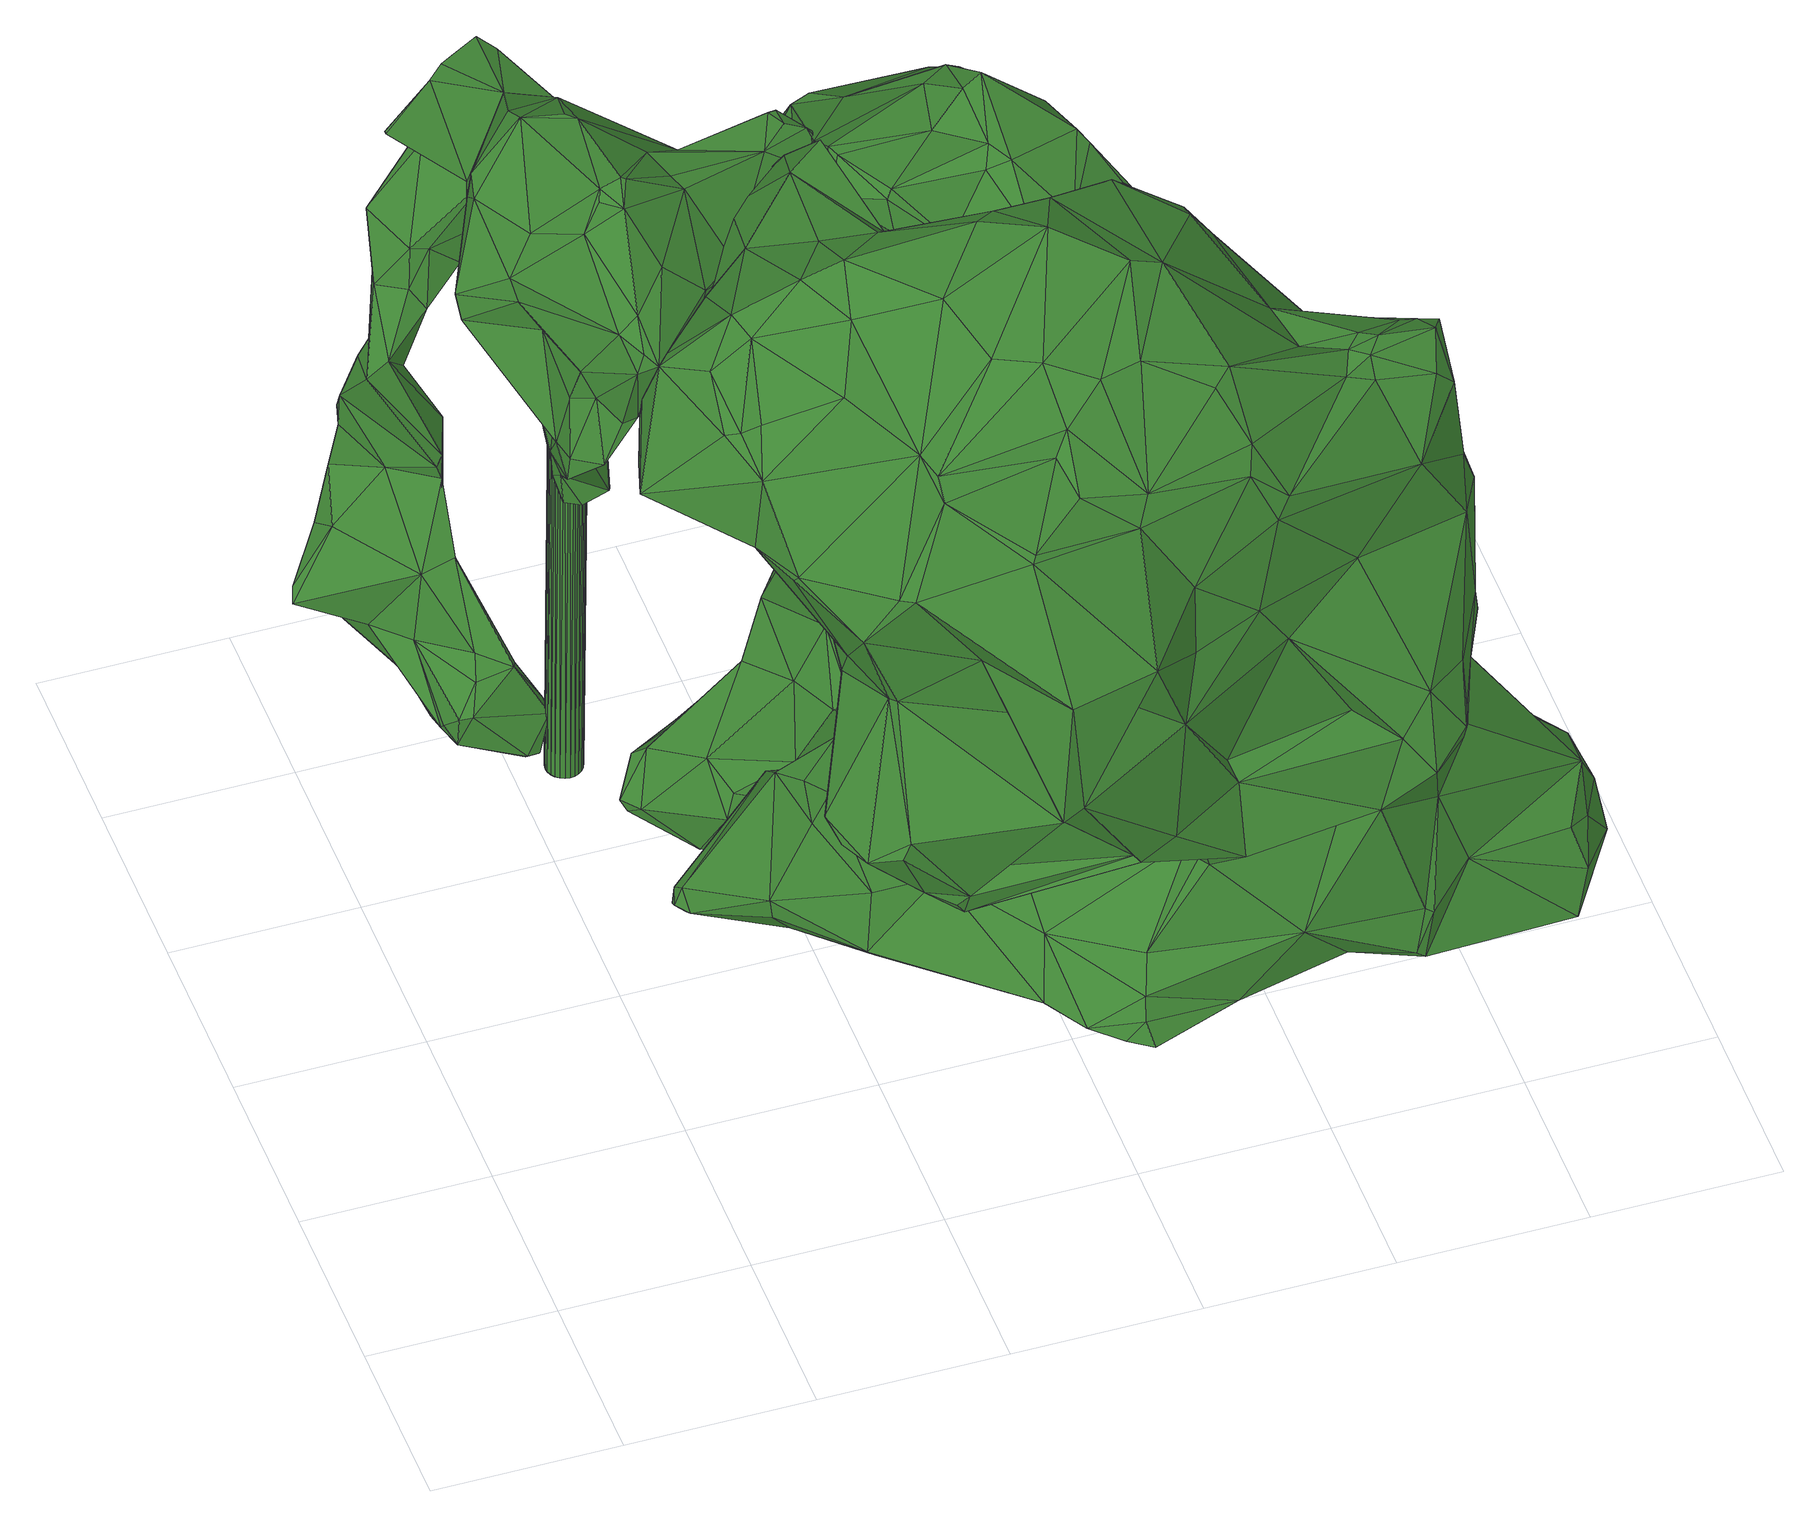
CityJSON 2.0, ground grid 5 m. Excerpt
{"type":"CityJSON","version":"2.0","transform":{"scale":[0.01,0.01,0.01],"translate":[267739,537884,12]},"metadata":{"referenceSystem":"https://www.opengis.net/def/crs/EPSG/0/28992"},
"CityObjects":{
"tree1":{"type":"SolitaryVegetationObject","attributes":{"gtid":38,"crown_width_m":11.25,"crown_median_z":28.4,"crown_r50_m":0.448,"crown_porosity":0.884,"trunk_H_m":15.49,"trunk_DBH_m":0.976,"trunk_radius_m":0.488,"trunk_base_height_m":12.91,"original_gtid":"38"},"geometry":[{"type":"Solid","lod":"3","boundaries":[[[[0,1,2]],[[3,4,5]],[[6,7,8]],[[9,7,6]],[[10,11,12]],[[13,14,15]],[[16,17,18]],[[18,19,16]],[[20,21,3]],[[22,23,24]],[[25,26,27]],[[0,2,28]],[[29,30,31]],[[32,33,34]],[[35,36,37]],[[6,8,38]],[[39,6,38]],[[40,41,42]],[[43,44,45]],[[46,47,48]],[[40,14,49]],[[19,13,16]],[[19,14,13]],[[50,51,52]],[[53,54,55]],[[56,40,57]],[[58,59,60]],[[61,62,53]],[[63,64,65]],[[5,66,20]],[[67,68,69]],[[70,29,71]],[[68,72,69]],[[73,72,68]],[[47,74,75]],[[76,77,78]],[[15,59,58]],[[79,80,81]],[[82,83,84]],[[46,48,85]],[[78,50,86]],[[87,88,89]],[[89,90,87]],[[91,92,93]],[[91,93,94]],[[95,96,97]],[[62,54,53]],[[58,60,27]],[[75,98,47]],[[99,100,101]],[[102,70,103]],[[27,60,25]],[[13,83,16]],[[58,27,84]],[[34,70,102]],[[104,85,48]],[[18,17,98]],[[49,105,40]],[[48,98,17]],[[81,106,107]],[[108,81,107]],[[109,27,26]],[[109,26,35]],[[110,111,112]],[[113,114,115]],[[23,116,24]],[[117,102,103]],[[70,71,103]],[[118,10,119]],[[28,120,22]],[[75,41,105]],[[48,17,104]],[[121,122,123]],[[40,105,41]],[[124,44,57]],[[125,126,127]],[[128,129,130]],[[131,54,132]],[[133,131,134]],[[90,135,87]],[[76,136,77]],[[137,138,139]],[[136,76,5]],[[140,141,142]],[[29,31,143]],[[137,144,138]],[[76,78,145]],[[146,147,23]],[[78,86,145]],[[148,103,71]],[[78,77,51]],[[15,14,56]],[[134,149,150]],[[41,74,46]],[[47,46,74]],[[151,112,152]],[[151,110,112]],[[81,153,79]],[[154,121,9]],[[46,42,41]],[[92,155,93]],[[98,48,47]],[[42,46,85]],[[124,42,45]],[[27,109,39]],[[27,39,84]],[[18,98,75]],[[144,156,138]],[[59,67,69]],[[75,74,41]],[[157,36,26]],[[158,159,150]],[[160,161,91]],[[162,163,164]],[[165,166,167]],[[161,115,168]],[[61,169,145]],[[152,169,61]],[[124,57,40]],[[86,50,170]],[[86,170,23]],[[153,81,165]],[[128,171,129]],[[66,169,152]],[[172,173,22]],[[139,156,155]],[[66,21,20]],[[137,174,129]],[[139,138,156]],[[175,87,135]],[[171,176,177]],[[23,147,171]],[[178,99,179]],[[180,177,176]],[[171,128,23]],[[181,175,120]],[[156,144,182]],[[177,182,144]],[[10,12,94]],[[50,52,170]],[[183,30,29]],[[176,147,146]],[[184,101,100]],[[34,102,32]],[[50,78,51]],[[155,185,139]],[[25,73,26]],[[177,186,182]],[[170,187,116]],[[170,116,23]],[[175,181,87]],[[144,188,177]],[[135,182,186]],[[135,186,177]],[[171,147,176]],[[182,135,90]],[[145,169,76]],[[23,128,86]],[[175,135,180]],[[180,135,177]],[[189,107,106]],[[66,152,112]],[[137,188,144]],[[137,129,188]],[[177,188,171]],[[129,171,188]],[[187,170,52]],[[77,52,51]],[[190,12,191]],[[77,187,52]],[[149,192,158]],[[158,111,159]],[[110,159,111]],[[193,107,194]],[[167,166,63]],[[131,55,54]],[[79,65,80]],[[149,158,150]],[[119,93,155]],[[159,133,134]],[[55,133,159]],[[127,195,125]],[[134,150,159]],[[58,84,83]],[[196,88,197]],[[68,8,7]],[[80,195,106]],[[64,195,80]],[[5,169,66]],[[75,198,18]],[[106,81,80]],[[159,110,55]],[[151,55,110]],[[194,189,1]],[[94,93,119]],[[40,42,124]],[[96,143,31]],[[199,109,37]],[[6,199,200]],[[201,162,164]],[[5,4,136]],[[16,83,82]],[[202,111,158]],[[203,32,204]],[[28,22,173]],[[134,131,192]],[[26,36,35]],[[205,71,206]],[[29,206,71]],[[192,149,134]],[[22,24,172]],[[176,146,180]],[[132,54,62]],[[158,192,202]],[[175,180,146]],[[200,199,140]],[[154,200,140]],[[9,200,154]],[[87,197,88]],[[94,119,10]],[[87,120,197]],[[5,76,169]],[[65,64,80]],[[67,207,8]],[[111,202,208]],[[39,199,6]],[[109,199,39]],[[79,99,65]],[[209,210,211]],[[196,197,120]],[[113,174,137]],[[139,113,137]],[[181,120,87]],[[22,175,146]],[[22,120,175]],[[117,32,102]],[[212,32,117]],[[86,213,145]],[[79,179,99]],[[214,179,79]],[[187,172,24]],[[151,61,53]],[[15,58,83]],[[126,164,196]],[[15,83,13]],[[215,203,160]],[[96,216,143]],[[112,21,66]],[[136,172,77]],[[136,173,172]],[[67,8,68]],[[4,3,216]],[[1,127,196]],[[85,38,43]],[[211,217,215]],[[130,213,86]],[[126,196,127]],[[12,209,94]],[[6,200,9]],[[132,216,3]],[[20,3,5]],[[89,88,11]],[[82,84,39]],[[38,82,39]],[[31,193,96]],[[104,38,85]],[[154,218,184]],[[140,218,154]],[[212,204,32]],[[108,210,81]],[[160,203,204]],[[168,91,161]],[[205,115,148]],[[196,120,2]],[[196,2,1]],[[174,219,130]],[[125,220,164]],[[2,120,28]],[[12,163,191]],[[11,163,12]],[[154,184,122]],[[44,124,45]],[[203,33,32]],[[86,128,130]],[[185,155,92]],[[196,11,88]],[[101,218,63]],[[218,167,63]],[[132,208,131]],[[165,210,221]],[[108,222,210]],[[89,11,10]],[[129,174,130]],[[8,207,44]],[[213,223,61]],[[211,210,217]],[[161,224,115]],[[151,152,61]],[[99,101,63]],[[99,63,65]],[[90,89,118]],[[79,153,214]],[[204,225,160]],[[141,179,214]],[[178,179,141]],[[10,118,89]],[[37,184,178]],[[131,133,55]],[[34,29,70]],[[94,209,226]],[[26,227,157]],[[156,119,155]],[[118,119,156]],[[113,219,174]],[[151,53,55]],[[148,71,205]],[[37,178,141]],[[168,115,185]],[[184,218,101]],[[121,154,122]],[[73,227,26]],[[7,227,73]],[[157,227,121]],[[121,227,7]],[[63,166,64]],[[62,216,132]],[[226,211,215]],[[221,210,209]],[[35,37,109]],[[122,184,37]],[[122,37,36]],[[40,56,14]],[[199,37,140]],[[141,140,37]],[[157,123,36]],[[168,92,91]],[[182,118,156]],[[182,90,118]],[[148,115,224]],[[148,224,103]],[[160,225,161]],[[161,225,224]],[[103,224,225]],[[204,212,225]],[[228,142,141]],[[117,103,225]],[[117,225,212]],[[69,72,59]],[[59,72,60]],[[218,142,167]],[[140,142,218]],[[203,215,33]],[[183,33,215]],[[29,33,183]],[[29,34,33]],[[209,211,226]],[[215,217,183]],[[121,7,9]],[[113,115,205]],[[219,205,206]],[[219,113,205]],[[183,217,30]],[[28,97,0]],[[28,173,97]],[[139,114,113]],[[139,185,114]],[[73,25,72]],[[160,226,215]],[[25,60,72]],[[91,226,160]],[[91,94,226]],[[115,114,185]],[[116,187,24]],[[4,216,95]],[[4,95,136]],[[187,77,172]],[[12,190,209]],[[221,209,190]],[[7,73,68]],[[221,190,165]],[[49,14,198]],[[192,131,208]],[[192,208,202]],[[11,196,163]],[[125,164,126]],[[97,193,0]],[[96,193,97]],[[22,146,23]],[[145,213,61]],[[95,173,136]],[[130,219,213]],[[190,163,162]],[[190,191,163]],[[59,15,207]],[[59,207,67]],[[81,210,165]],[[30,210,31]],[[95,97,173]],[[95,216,96]],[[30,217,210]],[[222,31,210]],[[195,189,106]],[[206,62,223]],[[206,223,219]],[[1,189,127]],[[127,189,195]],[[16,82,104]],[[16,104,17]],[[15,56,207]],[[44,207,56]],[[44,56,57]],[[0,193,194]],[[108,193,222]],[[194,1,0]],[[194,107,189]],[[108,107,193]],[[213,219,223]],[[61,223,62]],[[167,142,228]],[[64,201,220]],[[111,208,112]],[[21,112,208]],[[132,21,208]],[[214,228,141]],[[153,228,214]],[[165,228,153]],[[165,167,228]],[[38,104,82]],[[85,43,45]],[[85,45,42]],[[132,3,21]],[[19,198,14]],[[105,198,75]],[[164,163,196]],[[31,222,193]],[[62,206,143]],[[62,143,216]],[[29,143,206]],[[38,8,43]],[[43,8,44]],[[185,92,168]],[[36,123,122]],[[201,64,166]],[[18,198,19]],[[190,162,166]],[[190,166,165]],[[162,201,166]],[[121,123,157]],[[164,220,201]],[[64,220,195]],[[125,195,220]],[[184,100,178]],[[178,100,99]],[[105,49,198]],[[229,230,231]],[[229,231,232]],[[232,231,233]],[[232,233,234]],[[231,230,235]],[[231,235,233]],[[233,235,236]],[[233,236,234]],[[235,230,237]],[[235,237,236]],[[236,237,238]],[[236,238,234]],[[237,230,239]],[[237,239,238]],[[238,239,240]],[[238,240,234]],[[239,230,241]],[[239,241,240]],[[240,241,242]],[[240,242,234]],[[241,230,243]],[[241,243,242]],[[242,243,244]],[[242,244,234]],[[243,230,245]],[[243,245,244]],[[244,245,246]],[[244,246,234]],[[245,230,247]],[[245,247,246]],[[246,247,248]],[[246,248,234]],[[247,230,249]],[[247,249,248]],[[248,249,250]],[[248,250,234]],[[249,230,251]],[[249,251,250]],[[250,251,252]],[[250,252,234]],[[251,230,253]],[[251,253,252]],[[252,253,254]],[[252,254,234]],[[253,230,255]],[[253,255,254]],[[254,255,256]],[[254,256,234]],[[255,230,257]],[[255,257,256]],[[256,257,258]],[[256,258,234]],[[257,230,259]],[[257,259,258]],[[258,259,260]],[[258,260,234]],[[259,230,261]],[[259,261,260]],[[260,261,262]],[[260,262,234]],[[261,230,263]],[[261,263,262]],[[262,263,264]],[[262,264,234]],[[263,230,265]],[[263,265,264]],[[264,265,266]],[[264,266,234]],[[265,230,267]],[[265,267,266]],[[266,267,268]],[[266,268,234]],[[267,230,269]],[[267,269,268]],[[268,269,270]],[[268,270,234]],[[269,230,271]],[[269,271,270]],[[270,271,272]],[[270,272,234]],[[271,230,273]],[[271,273,272]],[[272,273,274]],[[272,274,234]],[[273,230,275]],[[273,275,274]],[[274,275,276]],[[274,276,234]],[[275,230,277]],[[275,277,276]],[[276,277,278]],[[276,278,234]],[[277,230,229]],[[277,229,278]],[[278,229,232]],[[278,232,234]]]]}]},
"tree2":{"type":"SolitaryVegetationObject","attributes":{"gtid":35,"crown_width_m":10.49,"crown_median_z":24.06,"crown_r50_m":0.444,"crown_porosity":0.873,"trunk_H_m":11.35,"trunk_DBH_m":0.727,"trunk_radius_m":0.364,"trunk_base_height_m":12.71,"original_gtid":"35"},"geometry":[{"type":"Solid","lod":"3","boundaries":[[[[279,280,281]],[[282,283,284]],[[285,286,281]],[[287,281,286]],[[288,289,290]],[[291,292,293]],[[294,295,296]],[[297,298,299]],[[300,301,302]],[[303,291,304]],[[305,306,307]],[[305,308,306]],[[309,310,311]],[[312,313,314]],[[312,314,283]],[[315,316,317]],[[318,319,320]],[[321,322,323]],[[297,324,325]],[[325,326,297]],[[283,314,327]],[[328,329,330]],[[331,303,332]],[[333,334,335]],[[294,336,337]],[[338,339,309]],[[333,302,337]],[[327,340,288]],[[341,342,343]],[[344,345,346]],[[321,347,322]],[[348,349,350]],[[351,352,353]],[[289,349,348]],[[293,304,291]],[[316,354,355]],[[356,357,350]],[[356,349,358]],[[350,349,356]],[[291,303,359]],[[360,361,362]],[[360,363,361]],[[317,309,339]],[[364,309,317]],[[365,366,335]],[[367,368,312]],[[369,370,371]],[[342,370,369]],[[372,373,374]],[[333,375,302]],[[306,376,377]],[[378,377,376]],[[379,380,365]],[[325,295,326]],[[381,382,383]],[[384,382,381]],[[385,296,386]],[[387,280,388]],[[368,389,390]],[[361,391,362]],[[300,392,301]],[[393,339,338]],[[308,394,395]],[[396,397,369]],[[323,398,399]],[[400,307,353]],[[401,402,403]],[[365,335,379]],[[366,404,405]],[[317,339,315]],[[334,406,379]],[[335,334,379]],[[380,379,406]],[[366,375,335]],[[407,337,301]],[[375,300,302]],[[326,295,318]],[[356,408,304]],[[356,304,357]],[[335,375,333]],[[375,409,300]],[[410,411,285]],[[324,299,412]],[[413,394,414]],[[308,415,306]],[[328,330,416]],[[389,417,418]],[[419,418,417]],[[415,395,420]],[[302,301,337]],[[337,407,319]],[[337,319,294]],[[344,287,392]],[[421,422,423]],[[424,425,315]],[[357,293,350]],[[409,375,366]],[[396,422,421]],[[426,427,428]],[[427,405,428]],[[429,413,414]],[[423,422,371]],[[430,401,431]],[[432,353,352]],[[344,392,300]],[[344,300,409]],[[341,400,432]],[[323,322,378]],[[433,434,435]],[[433,401,434]],[[436,437,438]],[[391,439,362]],[[296,295,386]],[[440,441,442]],[[442,443,440]],[[310,360,362]],[[322,421,423]],[[423,352,351]],[[351,378,322]],[[444,445,446]],[[309,397,338]],[[362,439,310]],[[447,448,435]],[[338,397,396]],[[444,436,449]],[[444,449,445]],[[450,363,360]],[[408,384,381]],[[358,384,408]],[[381,442,332]],[[406,334,451]],[[334,452,451]],[[439,311,310]],[[339,424,315]],[[438,402,436]],[[343,453,454]],[[369,422,396]],[[339,393,424]],[[410,455,411]],[[414,307,429]],[[441,440,456]],[[443,456,440]],[[423,371,352]],[[414,394,308]],[[323,399,321]],[[457,458,340]],[[423,351,322]],[[438,437,355]],[[307,377,378]],[[459,460,461]],[[445,461,460]],[[462,454,463]],[[464,454,462]],[[299,324,297]],[[447,399,398]],[[465,376,306]],[[355,466,467]],[[309,311,397]],[[341,370,342]],[[432,370,341]],[[320,462,318]],[[350,293,468]],[[431,425,430]],[[465,306,415]],[[420,465,415]],[[304,332,303]],[[366,405,427]],[[366,427,409]],[[285,411,320]],[[469,448,465]],[[319,285,320]],[[401,470,402]],[[288,358,349]],[[471,472,467]],[[439,397,311]],[[473,373,372]],[[367,417,389]],[[290,474,327]],[[327,474,283]],[[475,437,436]],[[387,281,280]],[[430,476,401]],[[434,401,476]],[[457,384,358]],[[412,477,478]],[[343,479,341]],[[283,480,312]],[[402,470,436]],[[481,405,482]],[[468,348,350]],[[288,349,289]],[[320,411,462]],[[464,462,411]],[[466,446,483]],[[290,327,288]],[[293,292,468]],[[484,418,485]],[[486,394,459]],[[291,359,292]],[[464,487,400]],[[411,487,464]],[[485,324,478]],[[488,400,487]],[[314,313,327]],[[463,326,462]],[[318,462,326]],[[468,292,489]],[[359,489,292]],[[439,391,369]],[[381,443,442]],[[460,443,381]],[[451,336,294]],[[329,393,396]],[[421,329,396]],[[338,396,393]],[[351,353,307]],[[351,307,378]],[[429,307,488]],[[382,490,390]],[[382,390,372]],[[327,313,340]],[[445,460,383]],[[374,445,383]],[[325,386,295]],[[343,363,453]],[[374,383,382]],[[372,374,382]],[[406,385,491]],[[406,491,380]],[[492,331,332]],[[492,332,442]],[[493,483,412]],[[355,467,472]],[[472,317,316]],[[364,317,472]],[[459,494,486]],[[495,486,494]],[[365,380,491]],[[450,453,363]],[[398,376,448]],[[409,427,345]],[[298,450,496]],[[412,299,493]],[[450,360,497]],[[309,364,497]],[[472,471,364]],[[361,342,391]],[[408,356,358]],[[498,340,313]],[[312,498,313]],[[366,365,499]],[[413,500,455]],[[493,466,483]],[[477,412,483]],[[491,385,499]],[[397,439,369]],[[467,501,471]],[[436,444,475]],[[365,491,499]],[[485,418,419]],[[502,485,478]],[[410,281,387]],[[285,281,410]],[[473,372,390]],[[310,497,360]],[[485,419,386]],[[485,386,324]],[[496,503,298]],[[386,419,385]],[[297,453,298]],[[450,298,453]],[[463,453,297]],[[386,325,324]],[[444,446,466]],[[443,459,456]],[[308,395,415]],[[297,326,463]],[[504,436,470]],[[357,304,293]],[[309,497,310]],[[287,344,346]],[[287,346,279]],[[383,460,381]],[[340,458,288]],[[304,408,332]],[[455,500,411]],[[322,347,421]],[[329,421,347]],[[369,371,422]],[[438,403,402]],[[382,505,490]],[[457,505,384]],[[493,299,298]],[[363,342,361]],[[343,342,363]],[[353,432,400]],[[506,507,436]],[[504,506,436]],[[348,282,289]],[[453,463,454]],[[437,475,466]],[[437,466,355]],[[444,466,475]],[[456,459,394]],[[384,505,382]],[[419,417,385]],[[456,394,413]],[[305,414,308]],[[442,441,492]],[[312,368,498]],[[283,481,480]],[[489,481,283]],[[390,389,508]],[[390,508,473]],[[345,427,346]],[[346,280,279]],[[461,445,449]],[[409,345,344]],[[502,373,473]],[[388,280,492]],[[482,480,481]],[[374,373,445]],[[446,445,373]],[[478,477,502]],[[412,478,324]],[[359,481,489]],[[502,473,485]],[[482,405,404]],[[328,393,329]],[[359,303,509]],[[391,342,369]],[[432,352,370]],[[482,404,480]],[[499,404,366]],[[392,287,286]],[[486,420,395]],[[399,447,435]],[[488,307,400]],[[305,307,414]],[[385,417,499]],[[367,499,417]],[[287,279,281]],[[316,355,472]],[[347,330,329]],[[438,355,354]],[[403,438,354]],[[506,420,486]],[[506,486,507]],[[434,330,347]],[[446,373,510]],[[457,340,498]],[[337,336,333]],[[296,451,294]],[[471,497,364]],[[319,295,294]],[[318,295,319]],[[425,431,316]],[[457,498,505]],[[490,505,498]],[[477,483,502]],[[388,511,387]],[[367,389,368]],[[473,508,484]],[[492,512,426]],[[307,306,377]],[[399,435,434]],[[465,506,504]],[[407,286,319]],[[420,506,465]],[[513,455,387]],[[410,387,455]],[[433,435,470]],[[433,470,401]],[[446,510,514]],[[515,514,510]],[[515,446,514]],[[515,510,502]],[[484,485,473]],[[493,298,503]],[[484,508,389]],[[483,446,515]],[[483,515,502]],[[493,503,466]],[[406,451,385]],[[352,371,370]],[[319,286,285]],[[425,316,315]],[[496,450,497]],[[496,497,471]],[[289,284,474]],[[283,474,284]],[[395,394,486]],[[443,460,459]],[[500,487,411]],[[368,390,498]],[[498,390,490]],[[428,405,509]],[[428,509,516]],[[502,510,373]],[[513,456,455]],[[455,456,413]],[[288,458,358]],[[358,458,457]],[[461,495,494]],[[461,494,459]],[[280,512,492]],[[346,512,280]],[[316,431,354]],[[416,424,328]],[[343,454,479]],[[476,330,434]],[[416,330,476]],[[424,393,328]],[[427,512,346]],[[426,512,427]],[[429,500,413]],[[301,392,286]],[[301,286,407]],[[507,449,436]],[[471,501,496]],[[480,404,312]],[[367,312,404]],[[367,404,499]],[[387,511,513]],[[398,448,447]],[[470,469,504]],[[465,504,469]],[[456,513,511]],[[456,511,441]],[[388,492,511]],[[492,441,511]],[[434,347,399]],[[321,399,347]],[[488,487,429]],[[500,429,487]],[[341,479,400]],[[282,489,283]],[[378,376,323]],[[381,332,408]],[[398,323,376]],[[430,425,416]],[[289,474,290]],[[289,282,284]],[[416,476,430]],[[416,425,424]],[[428,492,426]],[[331,492,428]],[[331,428,516]],[[465,448,376]],[[481,509,405]],[[359,509,481]],[[464,479,454]],[[400,479,464]],[[403,354,401]],[[401,354,431]],[[296,385,451]],[[484,389,418]],[[466,517,467]],[[466,503,517]],[[468,282,348]],[[489,282,468]],[[331,509,303]],[[331,516,509]],[[469,518,448]],[[470,518,469]],[[435,518,470]],[[448,518,435]],[[333,336,334]],[[452,336,451]],[[334,336,452]],[[449,495,461]],[[449,507,495]],[[486,495,507]],[[517,501,467]],[[503,496,501]],[[517,503,501]],[[519,520,521]],[[519,521,522]],[[522,521,523]],[[522,523,524]],[[521,520,525]],[[521,525,523]],[[523,525,526]],[[523,526,524]],[[525,520,527]],[[525,527,526]],[[526,527,528]],[[526,528,524]],[[527,520,529]],[[527,529,528]],[[528,529,530]],[[528,530,524]],[[529,520,531]],[[529,531,530]],[[530,531,532]],[[530,532,524]],[[531,520,533]],[[531,533,532]],[[532,533,534]],[[532,534,524]],[[533,520,535]],[[533,535,534]],[[534,535,536]],[[534,536,524]],[[535,520,537]],[[535,537,536]],[[536,537,538]],[[536,538,524]],[[537,520,539]],[[537,539,538]],[[538,539,540]],[[538,540,524]],[[539,520,541]],[[539,541,540]],[[540,541,542]],[[540,542,524]],[[541,520,543]],[[541,543,542]],[[542,543,544]],[[542,544,524]],[[543,520,545]],[[543,545,544]],[[544,545,546]],[[544,546,524]],[[545,520,547]],[[545,547,546]],[[546,547,548]],[[546,548,524]],[[547,520,549]],[[547,549,548]],[[548,549,550]],[[548,550,524]],[[549,520,551]],[[549,551,550]],[[550,551,552]],[[550,552,524]],[[551,520,553]],[[551,553,552]],[[552,553,554]],[[552,554,524]],[[553,520,555]],[[553,555,554]],[[554,555,556]],[[554,556,524]],[[555,520,557]],[[555,557,556]],[[556,557,558]],[[556,558,524]],[[557,520,559]],[[557,559,558]],[[558,559,560]],[[558,560,524]],[[559,520,561]],[[559,561,560]],[[560,561,562]],[[560,562,524]],[[561,520,563]],[[561,563,562]],[[562,563,564]],[[562,564,524]],[[563,520,565]],[[563,565,564]],[[564,565,566]],[[564,566,524]],[[565,520,567]],[[565,567,566]],[[566,567,568]],[[566,568,524]],[[567,520,519]],[[567,519,568]],[[568,519,522]],[[568,522,524]]]]}]},
"tree3":{"type":"SolitaryVegetationObject","attributes":{"gtid":34,"crown_width_m":17.45,"crown_median_z":23.85,"crown_r50_m":0.485,"crown_porosity":0.878,"trunk_H_m":10.93,"trunk_DBH_m":1.24,"trunk_radius_m":0.619,"trunk_base_height_m":12.92,"original_gtid":"34"},"geometry":[{"type":"Solid","lod":"3","boundaries":[[[[569,570,571]],[[572,573,574]],[[575,574,573]],[[576,577,578]],[[579,580,581]],[[582,583,584]],[[585,586,587]],[[588,589,590]],[[591,592,593]],[[594,589,595]],[[596,597,598]],[[598,597,599]],[[600,601,602]],[[590,589,603]],[[569,586,585]],[[604,605,606]],[[607,608,609]],[[610,611,612]],[[610,612,613]],[[586,614,615]],[[616,617,618]],[[619,620,621]],[[622,623,624]],[[625,626,627]],[[628,581,629]],[[615,614,630]],[[631,630,632]],[[633,634,635]],[[636,578,637]],[[606,638,639]],[[638,640,639]],[[641,642,643]],[[595,644,594]],[[645,646,647]],[[648,647,646]],[[570,649,571]],[[572,650,651]],[[572,651,573]],[[652,653,654]],[[598,599,655]],[[607,621,656]],[[657,632,630]],[[658,659,660]],[[661,662,663]],[[664,665,666]],[[667,665,664]],[[668,629,581]],[[669,670,587]],[[671,672,673]],[[577,674,637]],[[585,675,569]],[[676,677,678]],[[679,680,681]],[[682,680,679]],[[585,587,675]],[[683,684,685]],[[686,687,681]],[[628,629,688]],[[689,690,691]],[[692,693,694]],[[656,621,695]],[[696,697,698]],[[699,700,671]],[[701,644,595]],[[679,570,582]],[[702,703,704]],[[589,588,701]],[[595,589,701]],[[705,581,580]],[[706,685,684]],[[675,584,583]],[[707,708,709]],[[675,583,569]],[[710,711,712]],[[593,713,714]],[[715,660,716]],[[669,717,590]],[[718,719,720]],[[702,701,703]],[[721,660,722]],[[723,594,644]],[[576,578,676]],[[724,725,645]],[[726,727,580]],[[728,729,730]],[[731,598,732]],[[586,615,733]],[[734,622,618]],[[569,571,614]],[[631,615,630]],[[669,590,603]],[[704,735,643]],[[711,736,737]],[[738,739,635]],[[596,684,740]],[[635,741,738]],[[677,742,743]],[[744,745,628]],[[581,705,668]],[[675,587,746]],[[594,747,584]],[[748,611,749]],[[750,668,705]],[[602,671,700]],[[751,752,753]],[[599,667,655]],[[752,754,622]],[[579,581,628]],[[755,756,757]],[[628,688,744]],[[591,758,592]],[[759,760,608]],[[761,762,763]],[[669,603,670]],[[726,737,727]],[[764,765,766]],[[670,603,746]],[[767,753,768]],[[656,769,608]],[[770,712,771]],[[710,770,772]],[[773,771,774]],[[773,774,647]],[[587,586,717]],[[587,717,669]],[[666,775,693]],[[776,777,778]],[[673,672,610]],[[628,745,779]],[[780,650,781]],[[651,654,775]],[[740,684,683]],[[780,782,650]],[[783,784,785]],[[621,609,619]],[[786,787,748]],[[733,631,632]],[[715,787,786]],[[752,720,719]],[[691,788,789]],[[790,791,649]],[[698,697,792]],[[728,730,793]],[[780,781,624]],[[766,765,794]],[[633,768,634]],[[768,718,634]],[[635,788,795]],[[636,637,796]],[[797,715,716]],[[710,772,750]],[[710,750,705]],[[572,781,650]],[[616,618,798]],[[798,799,616]],[[800,739,738]],[[573,666,801]],[[582,570,583]],[[600,756,729]],[[716,660,721]],[[797,716,721]],[[646,802,803]],[[748,787,804]],[[647,648,805]],[[771,773,806]],[[697,761,694]],[[656,608,607]],[[653,775,654]],[[773,647,805]],[[773,805,758]],[[807,758,805]],[[758,806,773]],[[808,731,757]],[[632,641,643]],[[799,809,616]],[[675,746,594]],[[810,811,812]],[[811,813,812]],[[587,670,746]],[[814,699,714]],[[815,797,816]],[[599,743,574]],[[705,727,737]],[[786,748,749]],[[796,637,606]],[[685,706,700]],[[577,604,674]],[[577,685,604]],[[685,700,699]],[[814,685,699]],[[759,712,711]],[[709,817,818]],[[694,761,763]],[[791,819,810]],[[767,751,753]],[[594,746,589]],[[603,589,746]],[[685,814,604]],[[751,767,739]],[[686,765,764]],[[635,739,633]],[[700,706,808]],[[757,700,808]],[[633,739,767]],[[677,743,597]],[[599,575,667]],[[820,645,821]],[[742,677,676]],[[689,822,777]],[[766,777,822]],[[751,739,800]],[[715,797,787]],[[815,787,797]],[[633,767,768]],[[688,629,823]],[[683,576,740]],[[824,743,742]],[[816,825,815]],[[671,673,699]],[[580,727,705]],[[789,788,634]],[[648,803,802]],[[815,804,787]],[[663,642,641]],[[706,684,731]],[[598,731,684]],[[598,684,596]],[[826,779,745]],[[827,816,721]],[[826,745,804]],[[745,611,804]],[[804,611,748]],[[658,601,600]],[[814,714,713]],[[814,713,605]],[[814,605,604]],[[714,673,828]],[[802,829,648]],[[830,829,802]],[[831,723,832]],[[584,675,594]],[[717,588,590]],[[806,772,771]],[[778,833,834]],[[723,644,832]],[[832,644,702]],[[757,600,602]],[[681,687,679]],[[835,836,837]],[[662,755,838]],[[572,839,781]],[[824,839,572]],[[693,775,840]],[[717,586,733]],[[717,733,588]],[[679,649,570]],[[841,842,843]],[[842,834,843]],[[817,844,818]],[[820,724,645]],[[718,720,634]],[[755,730,729]],[[666,693,692]],[[586,569,614]],[[630,614,571]],[[694,792,697]],[[604,606,674]],[[658,660,715]],[[845,693,840]],[[583,570,569]],[[846,824,636]],[[800,845,840]],[[696,847,761]],[[696,761,697]],[[664,666,692]],[[802,646,784]],[[758,591,806]],[[800,840,751]],[[824,574,743]],[[572,574,824]],[[842,747,723]],[[594,723,747]],[[765,680,682]],[[763,762,848]],[[710,712,770]],[[783,809,799]],[[784,646,785]],[[775,666,651]],[[573,651,666]],[[598,655,849]],[[782,754,652]],[[649,679,790]],[[656,695,724]],[[625,620,626]],[[838,755,757]],[[690,850,795]],[[737,736,705]],[[811,851,813]],[[634,720,789]],[[734,789,720]],[[772,770,771]],[[738,850,800]],[[759,852,760]],[[734,617,789]],[[853,776,778]],[[694,693,845]],[[618,617,734]],[[850,777,776]],[[690,777,850]],[[571,854,855]],[[781,837,624]],[[752,653,754]],[[694,845,792]],[[856,751,840]],[[856,840,775]],[[845,800,850]],[[845,850,857]],[[733,615,631]],[[811,625,851]],[[794,778,777]],[[790,687,764]],[[790,764,616]],[[792,858,698]],[[689,777,690]],[[651,782,652]],[[651,650,782]],[[780,623,782]],[[859,860,627]],[[861,627,860]],[[621,607,609]],[[854,862,855]],[[792,857,858]],[[792,845,857]],[[857,850,776]],[[857,776,853]],[[858,857,853]],[[634,788,635]],[[637,578,577]],[[652,754,653]],[[692,863,664]],[[694,863,692]],[[764,687,686]],[[783,864,784]],[[837,798,624]],[[700,757,602]],[[733,735,588]],[[865,655,667]],[[865,667,664]],[[796,606,866]],[[790,679,687]],[[620,867,621]],[[861,868,627]],[[862,868,861]],[[869,620,870]],[[636,796,846]],[[771,820,774]],[[871,708,707]],[[599,574,575]],[[713,593,592]],[[806,591,772]],[[608,769,759]],[[712,759,769]],[[725,872,873]],[[600,757,756]],[[808,706,731]],[[833,843,834]],[[874,875,723]],[[712,769,771]],[[785,620,625]],[[658,729,659]],[[640,592,758]],[[758,807,640]],[[859,609,760]],[[609,859,619]],[[662,730,755]],[[866,807,805]],[[812,862,854]],[[876,835,802]],[[609,608,760]],[[854,810,812]],[[877,852,844]],[[632,735,733]],[[809,783,811]],[[839,830,835]],[[839,835,781]],[[781,835,837]],[[591,878,879]],[[635,795,741]],[[588,704,703]],[[701,588,703]],[[705,736,710]],[[711,710,736]],[[721,816,797]],[[632,657,855]],[[673,610,828]],[[805,648,866]],[[820,821,774]],[[820,769,724]],[[820,771,769]],[[599,597,743]],[[597,880,677]],[[881,865,763]],[[632,643,735]],[[596,880,597]],[[704,588,735]],[[678,677,880]],[[596,678,880]],[[596,740,678]],[[646,803,648]],[[628,779,579]],[[794,777,766]],[[882,868,812]],[[724,695,869]],[[883,750,591]],[[750,772,591]],[[605,713,638]],[[715,786,658]],[[683,577,576]],[[683,685,577]],[[672,602,601]],[[749,601,786]],[[626,619,859]],[[657,630,855]],[[884,708,871]],[[626,620,619]],[[882,812,851]],[[658,600,729]],[[826,579,779]],[[866,639,807]],[[606,639,866]],[[877,844,817]],[[699,673,714]],[[580,579,826]],[[885,832,702]],[[804,825,826]],[[886,688,823]],[[642,887,643]],[[763,865,664]],[[696,887,847]],[[643,887,696]],[[724,869,725]],[[761,847,762]],[[663,762,847]],[[764,766,822]],[[688,879,744]],[[876,802,864]],[[784,864,802]],[[837,864,798]],[[732,598,849]],[[765,682,833]],[[623,622,754]],[[623,754,782]],[[624,623,780]],[[876,836,835]],[[864,836,876]],[[630,571,855]],[[725,888,872]],[[889,874,832]],[[831,832,874]],[[571,649,854]],[[691,795,788]],[[690,795,691]],[[660,659,707]],[[593,714,878]],[[606,605,638]],[[592,638,713]],[[674,606,637]],[[764,822,616]],[[617,616,822]],[[839,846,830]],[[802,835,830]],[[846,839,824]],[[757,732,838]],[[849,838,732]],[[827,737,726]],[[668,823,629]],[[783,798,864]],[[783,799,798]],[[722,737,827]],[[722,827,721]],[[662,661,793]],[[691,789,689]],[[850,738,741]],[[850,741,795]],[[828,610,613]],[[731,732,757]],[[804,815,825]],[[734,720,622]],[[618,622,798]],[[624,798,622]],[[837,836,864]],[[871,707,659]],[[627,868,882]],[[862,812,868]],[[667,575,801]],[[849,655,865]],[[740,576,678]],[[807,639,640]],[[785,870,620]],[[611,610,672]],[[749,611,672]],[[883,879,688]],[[591,879,883]],[[827,825,816]],[[883,688,886]],[[883,886,750]],[[707,709,722]],[[722,709,711]],[[745,744,612]],[[627,851,625]],[[729,756,755]],[[659,729,871]],[[613,612,744]],[[646,645,725]],[[869,621,867]],[[869,695,621]],[[848,838,881]],[[752,622,720]],[[884,890,708]],[[722,711,737]],[[707,722,660]],[[882,851,627]],[[884,661,641]],[[661,663,641]],[[672,601,749]],[[709,890,817]],[[709,818,711]],[[711,818,759]],[[817,890,877]],[[877,890,641]],[[890,884,641]],[[709,708,890]],[[813,851,812]],[[783,785,811]],[[785,625,811]],[[648,891,866]],[[796,866,891]],[[658,786,601]],[[826,726,580]],[[869,870,888]],[[726,825,827]],[[826,825,726]],[[672,671,602]],[[760,852,859]],[[869,867,620]],[[678,576,676]],[[838,848,662]],[[663,662,848]],[[762,663,848]],[[848,881,763]],[[858,875,889]],[[889,875,874]],[[884,793,661]],[[860,859,852]],[[860,852,861]],[[753,892,768]],[[719,718,892]],[[842,723,875]],[[842,875,778]],[[752,892,753]],[[885,643,832]],[[832,643,893]],[[831,874,723]],[[702,644,701]],[[838,849,881]],[[696,894,895]],[[775,653,856]],[[653,752,856]],[[751,856,752]],[[642,663,887]],[[593,878,591]],[[742,896,824]],[[636,824,896]],[[796,891,846]],[[847,887,663]],[[854,649,810]],[[828,878,714]],[[613,878,828]],[[742,676,896]],[[656,724,769]],[[896,676,578]],[[654,651,652]],[[641,632,862]],[[855,862,632]],[[641,862,877]],[[626,859,627]],[[861,877,862]],[[896,578,636]],[[846,891,830]],[[849,865,881]],[[640,638,592]],[[833,682,582]],[[696,698,894]],[[643,895,893]],[[696,895,643]],[[725,869,888]],[[853,875,858]],[[889,698,858]],[[889,894,698]],[[778,875,853]],[[893,895,832]],[[889,895,894]],[[872,888,873]],[[763,664,863]],[[763,863,694]],[[889,832,895]],[[611,745,612]],[[729,728,871]],[[861,852,877]],[[844,852,818]],[[818,852,759]],[[841,843,582]],[[842,778,834]],[[686,681,680]],[[794,833,778]],[[582,843,833]],[[613,879,878]],[[613,744,879]],[[789,822,689]],[[789,617,822]],[[573,801,575]],[[647,774,645]],[[645,774,821]],[[667,801,665]],[[666,665,801]],[[750,823,668]],[[886,823,750]],[[765,833,794]],[[616,791,790]],[[809,791,616]],[[791,810,649]],[[686,680,765]],[[811,810,819]],[[811,819,809]],[[791,809,819]],[[704,643,702]],[[885,702,643]],[[648,829,891]],[[830,891,829]],[[873,888,870]],[[873,870,725]],[[646,870,785]],[[725,870,646]],[[682,679,582]],[[841,582,584]],[[768,892,718]],[[841,584,747]],[[841,747,842]],[[719,892,752]],[[871,728,884]],[[793,884,728]],[[793,730,662]],[[897,898,899]],[[897,899,900]],[[900,899,901]],[[900,901,902]],[[899,898,903]],[[899,903,901]],[[901,903,904]],[[901,904,902]],[[903,898,905]],[[903,905,904]],[[904,905,906]],[[904,906,902]],[[905,898,907]],[[905,907,906]],[[906,907,908]],[[906,908,902]],[[907,898,909]],[[907,909,908]],[[908,909,910]],[[908,910,902]],[[909,898,911]],[[909,911,910]],[[910,911,912]],[[910,912,902]],[[911,898,913]],[[911,913,912]],[[912,913,914]],[[912,914,902]],[[913,898,915]],[[913,915,914]],[[914,915,916]],[[914,916,902]],[[915,898,917]],[[915,917,916]],[[916,917,918]],[[916,918,902]],[[917,898,919]],[[917,919,918]],[[918,919,920]],[[918,920,902]],[[919,898,921]],[[919,921,920]],[[920,921,922]],[[920,922,902]],[[921,898,923]],[[921,923,922]],[[922,923,924]],[[922,924,902]],[[923,898,925]],[[923,925,924]],[[924,925,926]],[[924,926,902]],[[925,898,927]],[[925,927,926]],[[926,927,928]],[[926,928,902]],[[927,898,929]],[[927,929,928]],[[928,929,930]],[[928,930,902]],[[929,898,931]],[[929,931,930]],[[930,931,932]],[[930,932,902]],[[931,898,933]],[[931,933,932]],[[932,933,934]],[[932,934,902]],[[933,898,935]],[[933,935,934]],[[934,935,936]],[[934,936,902]],[[935,898,937]],[[935,937,936]],[[936,937,938]],[[936,938,902]],[[937,898,939]],[[937,939,938]],[[938,939,940]],[[938,940,902]],[[939,898,941]],[[939,941,940]],[[940,941,942]],[[940,942,902]],[[941,898,943]],[[941,943,942]],[[942,943,944]],[[942,944,902]],[[943,898,945]],[[943,945,944]],[[944,945,946]],[[944,946,902]],[[945,898,897]],[[945,897,946]],[[946,897,900]],[[946,900,902]]]]}]}
},
"vertices":[
[727,1856,2114],[567,2133,2240],[627,1876,2290],[1138,1776,1566],[1167,1779,1737],[1212,1769,1726],[406,2080,873],[283,2148,887],[322,1990,655],[391,2074,923],[264,1559,2023],[359,1749,2151],[383,1819,1964],[334,2035,267],[324,1924,232],[295,2046,283],[412,2000,258],[542,1917,207],[539,1915,202],[415,1957,227],[1234,1740,1584],[1233,1717,1508],[862,1628,2267],[1052,1526,2295],[1100,1640,2309],[173,2286,700],[241,2339,896],[319,2218,642],[729,1826,2209],[608,1596,1515],[576,1777,1662],[599,1763,1706],[540,1530,1284],[549,1564,1360],[577,1549,1350],[378,2372,1030],[284,2331,1078],[379,2295,1070],[412,1995,679],[427,2135,691],[343,1773,265],[513,1742,201],[377,1755,364],[419,1868,468],[298,1977,451],[401,1808,428],[588,1796,275],[591,1836,215],[588,1848,282],[389,1805,223],[1246,1551,2177],[1233,1639,2170],[1213,1609,2233],[1141,1457,1603],[1109,1518,1557],[1186,1426,1432],[315,1821,289],[317,1803,313],[206,2163,452],[120,2168,474],[187,2196,510],[1176,1457,1756],[1017,1550,1652],[291,2318,1613],[451,2324,1863],[578,2428,1702],[1261,1723,1668],[34,2121,524],[148,2156,720],[43,2148,556],[626,1448,1351],[634,1526,1640],[126,2227,676],[173,2259,831],[551,1761,184],[549,1764,180],[1278,1686,1914],[1226,1674,2136],[1311,1573,2083],[688,2238,1553],[598,2384,1724],[656,2175,1719],[405,2001,397],[372,2059,349],[366,2190,635],[505,1822,436],[1235,1529,2148],[480,1701,2429],[352,1696,2283],[340,1637,2255],[428,1471,2261],[448,1334,1670],[467,1284,1858],[447,1436,1958],[275,1544,1946],[1007,1609,1929],[775,1705,1948],[868,1728,2019],[589,1867,203],[470,2278,1481],[371,2268,1441],[308,2312,1501],[583,1498,1299],[623,1443,1349],[529,1889,383],[510,1749,195],[619,2216,1899],[633,2143,1881],[636,2121,1829],[436,2227,972],[1214,1494,1404],[1225,1634,1309],[1244,1678,1460],[613,1196,1829],[573,1194,1822],[521,1180,1710],[1124,1587,2312],[563,1474,1290],[372,1462,2134],[387,1443,2066],[606,1786,2381],[192,2226,1088],[242,2237,1199],[247,2279,1124],[343,1761,360],[468,2207,2173],[440,2184,2180],[533,2192,2239],[913,1349,2126],[810,1260,2141],[921,1353,2085],[1121,1517,1249],[1143,1724,1452],[1139,1427,1244],[1174,1490,1115],[573,1370,2460],[1160,1805,2012],[629,1086,2096],[599,1108,2126],[584,1111,2062],[280,2113,1281],[392,2153,1388],[350,2168,1455],[727,1576,1747],[605,1173,2198],[1324,1568,2032],[746,1518,2395],[783,1446,2370],[501,1366,1665],[1200,1597,1078],[1230,1594,1096],[1212,1437,1614],[1253,1612,1725],[659,2187,1627],[228,2129,1222],[484,1253,1971],[552,1159,2163],[199,2270,1014],[1239,1623,1129],[1197,1439,1239],[485,1487,1485],[448,1245,1624],[306,2209,1960],[403,1882,2069],[404,2167,2152],[558,2169,1772],[425,2284,1827],[358,2182,1579],[453,1240,1697],[1286,1664,1891],[1181,1585,2281],[810,1422,2338],[1091,1703,2158],[1008,1699,2060],[783,1231,2082],[604,1629,2454],[642,1372,2471],[620,1321,2422],[414,2184,1400],[492,2194,1479],[629,1375,2478],[581,1658,2450],[522,1336,2352],[543,1760,1572],[262,2213,1274],[518,1232,1891],[566,1351,2434],[1122,1644,2307],[695,1255,2262],[614,2163,1989],[506,2063,1960],[437,1860,2004],[1159,1660,1142],[687,1789,1949],[581,2095,2010],[561,2259,1967],[516,1934,2289],[470,1763,2397],[492,1896,205],[443,2181,979],[411,2093,939],[305,2216,1964],[1219,1666,1271],[506,1531,1380],[501,1518,1371],[606,1433,1733],[708,1557,1730],[211,2068,446],[1213,1677,1319],[482,1803,1756],[563,1805,1724],[495,1789,1671],[521,1495,1293],[1089,1507,1987],[491,2189,1483],[510,1760,1588],[1041,1738,1677],[521,1791,1645],[278,2222,1445],[781,1355,1950],[437,2234,2042],[549,1827,1795],[580,1803,1766],[997,1561,1760],[456,1245,1624],[510,1480,1404],[519,1518,1737],[194,2246,970],[406,2176,1567],[674,1795,91],[625,1795,91],[672,1807,91],[681,1779,1640],[680,1791,1640],[632,1779,1640],[668,1819,91],[675,1803,1640],[660,1829,91],[667,1814,1640],[650,1837,91],[657,1821,1640],[638,1842,91],[645,1826,1640],[626,1844,91],[633,1828,1641],[613,1842,91],[620,1827,1641],[601,1838,91],[608,1822,1641],[591,1830,91],[598,1814,1641],[583,1820,91],[590,1804,1640],[578,1808,91],[585,1792,1640],[576,1795,91],[583,1780,1640],[578,1783,91],[585,1767,1640],[583,1771,91],[590,1755,1640],[590,1761,91],[597,1745,1640],[600,1753,91],[607,1737,1640],[612,1748,90],[619,1732,1640],[624,1746,90],[632,1730,1640],[637,1748,90],[644,1732,1640],[649,1752,90],[656,1737,1640],[659,1760,90],[666,1744,1640],[667,1770,90],[674,1754,1640],[672,1782,91],[679,1766,1640],
[1769,1750,755],[1666,1693,804],[1758,1742,877],[851,1433,223],[1101,1329,214],[861,1373,209],[1835,1675,1006],[1899,1653,693],[1795,1746,738],[853,1222,357],[811,1304,193],[891,1242,239],[1002,1730,308],[935,1713,236],[869,1666,285],[2078,1254,797],[2027,1284,892],[1994,1186,821],[1852,1198,1309],[1851,1236,1617],[1787,1180,1322],[1809,1669,369],[1929,1628,618],[1927,1567,355],[1089,1675,455],[962,1574,439],[1445,1791,1727],[1225,1871,1689],[1503,1869,1741],[1273,1899,1456],[1727,1157,2204],[1902,1251,2122],[1893,1273,2160],[1273,1178,242],[1223,1147,243],[1223,1151,238],[1539,1276,2310],[1442,1253,2119],[1609,1108,2202],[1952,1466,1068],[2003,1432,919],[1935,1507,1063],[1262,1804,2175],[1580,1834,2136],[1282,1844,2120],[1762,1180,1071],[1880,1220,1047],[1901,1302,1147],[1046,1215,222],[1549,1478,2400],[1556,1628,2341],[1487,1595,2328],[1242,1657,482],[1158,1602,607],[1957,1321,424],[1970,1139,462],[1928,1297,386],[2017,1249,668],[1987,1427,602],[1802,1355,2295],[1606,1274,2325],[1127,1190,337],[1791,1684,1861],[1860,1450,1923],[1855,1451,1746],[1784,1678,390],[1721,1626,400],[1703,1668,709],[1318,1704,2235],[663,1422,263],[686,1385,294],[646,1433,295],[1745,1889,1927],[1766,1860,1921],[1803,1844,1854],[1311,1294,2149],[1397,1143,1905],[721,1448,436],[691,1477,399],[828,1306,497],[1027,1742,233],[1957,1218,1968],[1965,1276,1993],[1959,1247,1997],[1968,1199,1898],[1629,1061,2144],[1828,1208,363],[1718,1376,311],[1478,1239,487],[1346,1189,552],[1822,1477,2130],[1784,1722,1994],[1773,1717,2019],[1272,1250,968],[1285,1277,1107],[1212,1260,1122],[1902,1536,336],[1244,1823,1928],[1451,1915,1782],[1479,1959,1875],[1906,1068,320],[1902,1064,320],[1034,1498,806],[1127,1281,881],[1054,1413,987],[1054,1308,689],[1830,1092,589],[1953,1171,861],[1672,1715,947],[1551,1468,838],[1417,1262,612],[1217,1189,722],[1945,1295,2044],[1908,1654,626],[1603,1498,2420],[1318,1855,1402],[1253,1869,1468],[1767,1494,2275],[1828,1332,2263],[1192,1841,2064],[1215,1806,2149],[1762,1741,1711],[1185,1408,2206],[1099,1343,1901],[1305,1328,2111],[1525,1302,368],[1386,1428,297],[1942,1115,489],[1955,1569,673],[973,1467,637],[1711,1600,368],[1734,1734,1135],[1749,1704,1223],[1750,1186,1298],[1430,1825,1314],[1377,1926,1415],[1182,1827,1625],[1460,1452,2308],[1742,1173,617],[1676,1226,786],[1729,1145,767],[1166,1796,1624],[1620,1720,2231],[1797,1532,2160],[1664,1771,2120],[1564,1329,2345],[1308,1314,2283],[1466,1449,579],[1662,1574,440],[1348,1601,473],[1491,1833,1447],[1215,1446,2307],[1296,1309,2255],[1803,1772,1878],[1267,1665,2111],[1186,1541,2276],[1200,1728,2047],[1091,1293,1708],[1195,1224,1764],[1179,1251,1896],[1917,1278,2135],[1250,1708,974],[1255,1709,974],[1161,1650,843],[1196,1635,955],[1239,1235,1568],[1157,1337,1280],[1324,1381,1397],[1185,1821,2056],[1181,1784,1982],[1180,1392,1480],[1958,1182,1888],[2009,1222,662],[2006,1226,659],[1886,1267,1598],[1870,1408,1594],[1616,1681,1190],[1293,1640,1143],[1038,1249,472],[875,1239,424],[1222,1585,1244],[1093,1458,1026],[1141,1389,1314],[1897,1468,1285],[1896,1327,1370],[1781,1617,1420],[1162,1817,1768],[1444,1262,1640],[1503,1143,1892],[871,1658,217],[1236,1700,1973],[1149,1464,1900],[1656,1084,2024],[1476,1114,1953],[1334,1285,940],[883,1289,207],[1183,1227,1696],[1200,1476,2312],[1672,1281,1229],[1690,1202,1055],[1797,1525,1670],[1346,1371,236],[1183,1453,265],[1356,1390,241],[1610,1369,1402],[1661,1292,785],[1690,1196,977],[1256,1693,1471],[1749,1628,1430],[1609,1622,1670],[936,1618,207],[1157,1169,704],[1852,1073,394],[1344,1570,785],[1706,1342,1446],[1246,1520,1322],[1182,1423,1445],[1851,1220,1892],[1710,1103,2066],[1313,1177,556],[1679,1207,410],[1495,1701,1378],[1588,1187,1958],[1611,1405,1124],[1783,1265,1659],[1247,1593,1679],[1117,1193,676],[1220,1595,1616],[1235,1540,1566],[1322,1317,757],[1220,1588,373],[1341,1459,1098],[1391,1529,1028],[1626,1551,690],[1562,1562,1100],[1282,1557,1322],[1553,1607,1279],[1285,1657,462],[1540,1308,1812],[1208,1722,2005],[1511,1446,71],[1475,1445,71],[1510,1455,71],[1513,1462,1206],[1512,1472,1206],[1477,1462,1206],[1506,1464,71],[1508,1480,1206],[1500,1471,70],[1502,1488,1206],[1493,1477,70],[1495,1493,1206],[1484,1480,70],[1486,1497,1206],[1474,1481,70],[1476,1498,1206],[1465,1480,70],[1467,1497,1206],[1456,1476,70],[1458,1493,1206],[1449,1470,71],[1451,1487,1206],[1443,1463,71],[1445,1479,1206],[1440,1454,71],[1442,1471,1206],[1439,1444,71],[1441,1461,1206],[1440,1435,71],[1442,1452,1206],[1444,1426,71],[1446,1443,1207],[1450,1419,71],[1452,1436,1207],[1457,1413,71],[1459,1430,1207],[1466,1410,71],[1468,1426,1207],[1476,1409,71],[1478,1425,1207],[1485,1410,71],[1487,1427,1207],[1494,1414,71],[1496,1431,1207],[1501,1420,71],[1503,1436,1207],[1507,1427,71],[1509,1444,1206],[1510,1436,71],[1512,1453,1206],
[1058,755,272],[1426,498,219],[1243,753,473],[2542,564,1485],[2604,691,1469],[2568,663,1583],[2581,723,1551],[2249,606,2092],[1901,484,2254],[2231,566,2041],[648,1081,2140],[589,1092,1995],[619,1053,2131],[1436,531,196],[1088,778,229],[1120,803,206],[855,887,331],[848,884,392],[707,1069,224],[961,1246,468],[949,1193,250],[691,1149,246],[1096,467,2217],[1114,383,2217],[1318,579,2374],[1092,1169,187],[1067,1194,212],[2419,715,2039],[2519,708,2019],[2253,920,1916],[2518,737,1864],[1549,1109,2152],[1280,1307,2133],[1567,1115,2206],[681,1136,206],[1675,493,2335],[1563,467,2331],[1631,309,2065],[834,296,1129],[813,361,1171],[869,370,1122],[1185,1054,2411],[1073,1391,2342],[1049,1102,2381],[1068,964,2437],[1079,786,438],[961,892,613],[2056,367,383],[2334,331,260],[2355,329,407],[1046,318,962],[1135,245,852],[1036,261,935],[2410,394,711],[2488,427,860],[2363,261,929],[1542,252,975],[1147,319,957],[1477,447,1175],[784,990,2314],[708,924,2206],[1005,884,712],[974,994,662],[1064,1015,766],[2891,662,206],[2777,408,175],[2772,736,163],[2012,352,1900],[1923,377,2081],[1455,407,2250],[1453,301,2112],[1417,378,2190],[1380,1041,1076],[1423,1042,1070],[1345,1139,798],[1152,1158,267],[1312,11,1316],[1372,33,1328],[1344,34,1670],[1578,77,1689],[1453,577,375],[2482,418,1133],[2613,709,1061],[2523,522,908],[2589,674,875],[2620,712,995],[2303,943,1770],[873,212,1130],[1066,899,788],[1310,1300,1975],[1080,1107,1803],[1114,1488,1647],[1482,1207,1382],[1538,1213,1489],[1589,1146,1270],[2395,1074,1411],[2498,905,1344],[2586,891,1174],[2492,858,1595],[699,791,2112],[679,1109,223],[706,1099,201],[1497,1040,2374],[1232,1144,2316],[1465,999,2448],[1853,447,2231],[921,944,223],[2301,586,2075],[2489,644,2058],[2337,633,2090],[1499,384,213],[1585,329,193],[1582,325,198],[1546,481,196],[2143,667,2080],[2114,804,2094],[1814,735,2406],[1644,288,192],[1628,313,260],[807,905,2304],[2226,452,197],[2308,596,216],[2489,555,242],[2435,1085,1013],[2463,1061,977],[2262,1155,901],[957,190,1134],[1758,1130,736],[2066,1218,759],[2020,1203,666],[1614,1004,2443],[1804,1095,2361],[1082,1210,345],[1162,1152,398],[1098,1207,418],[1085,1205,438],[518,899,1870],[1962,963,2314],[1037,1027,1615],[1052,1017,1584],[1008,996,1520],[739,673,1826],[944,915,1623],[925,516,1542],[1430,520,2380],[1552,840,2513],[1229,1512,1972],[1089,1511,1725],[699,1111,274],[2810,429,309],[2778,462,429],[2495,410,459],[1035,1512,1741],[900,1134,1784],[1412,1008,195],[983,203,1168],[1315,17,1312],[608,1142,1888],[594,1128,1898],[1455,1116,1565],[1479,1107,1699],[1508,1185,1536],[2023,984,2214],[2037,1090,1950],[936,1103,602],[2377,326,391],[1005,1078,620],[745,810,1849],[593,1131,1740],[2662,866,204],[2863,741,210],[2290,649,2097],[2648,779,195],[2462,557,1988],[2516,584,1919],[952,959,2410],[905,1240,2273],[764,1077,197],[1337,862,185],[1102,1521,2272],[1177,1467,2351],[757,668,2050],[2857,724,486],[2836,554,554],[2887,610,428],[2507,455,872],[1814,1248,1692],[1777,1119,1850],[1892,1245,2110],[1108,316,2188],[927,567,1445],[949,422,1206],[2038,1181,983],[1967,1106,1173],[2032,1116,1220],[1883,360,212],[1677,362,187],[1852,437,183],[2890,689,227],[2908,574,280],[978,361,1522],[792,535,1823],[897,314,1780],[799,520,1843],[1013,254,1936],[1194,289,1652],[2650,882,931],[2285,804,322],[2107,625,220],[1826,827,204],[791,1203,2179],[2465,338,984],[2368,327,1144],[2494,422,966],[1856,229,830],[1656,169,1017],[1565,167,958],[1226,1526,2113],[1005,1543,2095],[2601,523,195],[2358,336,235],[1635,338,323],[1668,428,378],[2139,1180,737],[1464,1206,1406],[1843,454,183],[2609,728,209],[1907,340,2009],[1060,1527,1763],[2229,293,815],[2186,409,821],[2654,907,232],[2590,739,1467],[1692,201,1358],[1504,187,1517],[944,1475,2187],[1297,198,2030],[978,276,1934],[1307,210,2047],[1970,1034,2272],[1834,436,621],[1812,529,627],[1801,413,737],[1581,791,805],[1831,485,811],[1726,726,2449],[939,1532,2027],[944,1490,1939],[1064,1026,1352],[1008,948,1450],[1815,470,616],[992,334,1533],[1348,281,1422],[2187,426,221],[734,770,2128],[2401,491,1759],[898,1456,2038],[827,1269,2125],[950,1375,1898],[1408,955,2470],[1734,247,1547],[1924,320,1564],[1687,1076,464],[1528,1231,466],[1579,592,208],[1563,733,230],[2012,361,1405],[2193,412,1058],[2283,287,1045],[1897,1263,1656],[2224,458,1524],[2552,915,656],[1406,712,214],[1431,920,178],[1540,718,218],[1051,931,1369],[2455,971,630],[1980,342,1837],[1725,1077,1068],[1780,1046,1308],[2102,1104,1743],[2359,845,276],[1681,403,1041],[1068,680,1421],[1883,1041,303],[1417,726,591],[1155,876,816],[2564,852,672],[2275,907,404],[2014,1105,497],[1040,431,1195],[1328,542,1467],[1355,848,1231],[1330,901,955],[2288,1018,1233],[1864,306,1010],[2303,1016,1524],[1601,279,1984],[1112,234,891],[1440,898,1008],[1143,224,922],[1552,184,970],[1381,1040,1577],[1040,334,1220],[1417,150,1340],[1824,1077,382],[1862,1060,325],[1849,348,1053],[1162,925,1279],[1260,778,2414],[1048,851,2342],[2462,706,2040],[2034,1021,1516],[1719,652,1162],[992,739,2196],[1343,1052,1399],[1269,1021,484],[788,773,2135],[1640,1042,1071],[1157,286,958],[1802,1126,461],[1070,1030,1357],[1739,270,1748],[2836,510,407],[1556,1245,509],[1783,1150,560],[1593,1238,513],[2306,562,2010],[1687,745,91],[1625,745,92],[1685,761,91],[1702,740,1184],[1700,756,1184],[1640,740,1185],[1679,776,91],[1694,771,1184],[1669,789,91],[1684,784,1184],[1656,798,92],[1671,794,1185],[1641,805,92],[1656,800,1185],[1625,807,92],[1640,802,1185],[1609,805,92],[1624,800,1185],[1594,799,93],[1609,794,1185],[1581,789,93],[1596,784,1186],[1572,776,93],[1587,772,1186],[1565,761,93],[1580,757,1186],[1563,745,93],[1578,741,1186],[1565,729,93],[1580,725,1186],[1571,714,93],[1586,710,1185],[1581,701,92],[1596,697,1185],[1594,692,92],[1609,687,1185],[1609,685,92],[1624,681,1185],[1625,683,92],[1640,678,1185],[1641,685,91],[1656,680,1184],[1656,691,91],[1671,687,1184],[1669,701,91],[1684,696,1184],[1679,714,91],[1693,709,1184],[1685,729,91],[1700,724,1184]
]}
